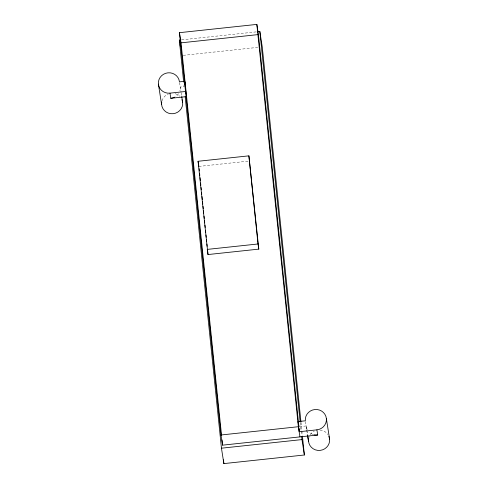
<?xml version="1.0" encoding="UTF-8"?>
<svg xmlns="http://www.w3.org/2000/svg" width="488" height="488" viewBox="0 0 488 488"><rect width="100%" height="100%" fill="white"/><g stroke="black" fill="none" stroke-linecap="round" stroke-linejoin="round"><path stroke-width="0.37" stroke-dasharray="2.44 1.83" d="M181.591 39.863L256.828 31.824M183.25 55.351L257.737 47.385M198.878 166.42L248.209 161.15M299.486 426.671L306.141 425.957A10.584 10.205 -8.9 0 0 307.263 429.617M305.451 421.547L307.519 434.759M306.275 426.866L306.732 429.769M306.848 430.489L307.525 434.839M179.566 82.6L181.06 92.147M181.17 92.879L181.634 95.813M301.017 422.437L302.346 435.308M300.224 422.76L301.517 435.253M183.976 85.101L184.129 86.602L180.255 87.01A10.584 10.205 -8.9 0 1 179.901 90.829M308.904 437.547A10.584 10.205 -8.9 0 1 309.246 436.577M310.246 434.71A10.584 10.205 -8.9 0 1 314.223 431.209M319.957 430.05A10.584 10.205 -8.9 0 1 327.936 434.576M312.759 434.369A10.584 10.205 -8.9 0 1 309.154 432.106M161.979 100.851A10.584 10.205 -8.9 0 1 168.244 94.093M175.046 93.69A10.584 10.205 -8.9 0 1 179.651 96.27M178.559 93.666A10.584 10.205 -8.9 0 1 175.497 96.642"/><path stroke-width="0.73" d="M316.901 429.843L299.162 431.74L298.113 421.583L305.336 420.815A10.584 10.205 -8.9 0 1 314.809 409.536A10.584 10.205 -8.9 0 1 326.374 418.564A10.584 10.205 -8.9 0 1 316.901 429.843L317.706 434.991L222.571 445.16L220.979 434.997L179.45 32.678L256.847 24.4L258.439 34.563L298.406 421.73M183.665 82.1L179.334 40.108L180.834 39.943M257.579 31.738L259.836 31.5L262.251 46.903L300.937 421.681M179.45 32.678L181.042 42.84L258.439 34.563M185.544 86.449L184.732 81.301L179.45 81.868A10.584 10.205 -8.9 0 0 167.878 72.834A10.584 10.205 -8.9 0 0 158.405 84.113L161.626 104.67M169.976 93.147L185.782 91.451L186.587 96.6L170.782 98.289L169.976 93.147A10.584 10.205 -8.9 0 1 158.405 84.113M198.073 161.278L248.898 155.843L258.799 249.124L207.98 254.553L198.073 161.278L198.878 166.42M207.174 249.405L257.993 243.976L258.799 249.124M220.979 434.997L298.375 426.719L299.967 436.888M221.454 448.197L301.962 439.59L304.378 454.993L223.87 463.6L221.454 448.197L185.178 96.752M326.374 418.564L329.595 439.115M307.635 435.497L308.55 441.365L307.641 435.564M298.113 421.583L298.918 426.732M179.334 40.108L179.791 43.042M180.023 44.506L180.365 46.708M181.749 96.551L182.664 102.419M302.499 436.821L304.378 454.993M259.836 31.5L300.151 421.998M301.663 436.705L301.962 439.59M298.638 424.005L298.876 426.28M299.107 428.549L299.296 430.355M256.847 24.4L298.375 426.719M248.898 155.843L257.993 243.976M199.116 168.683L199.348 170.94M199.58 173.203L199.812 175.46M200.049 177.724L200.361 180.737M200.592 182.994L200.824 185.257M201.056 187.514L201.294 189.771M201.605 192.784L201.757 194.291M201.989 196.554L202.3 199.568M202.532 201.825L202.77 204.088M203.002 206.345L203.234 208.608M203.465 210.865L203.703 213.128M204.014 216.141L204.246 218.398M204.478 220.655L204.71 222.918M204.948 225.175L205.18 227.439M205.491 230.452L205.722 232.709M205.954 234.972L206.192 237.229M206.424 239.492L206.656 241.749M206.888 244.012L207.126 246.269M207.437 249.283L207.98 254.553M181.042 42.84L221.552 435.308M222.022 439.859L222.571 445.16M184.732 81.301L185.782 91.451M223.48 459.812L223.87 463.6M317.706 434.991A10.584 10.205 -8.9 0 1 313.766 434.692M328.9 436.363A10.584 10.205 -8.9 0 1 320.122 450.394A10.584 10.205 -8.9 0 1 308.672 438.529M174.582 97.167A10.584 10.205 -8.9 0 1 170.782 98.289M181.969 99.668A10.584 10.205 -8.9 0 1 173.191 113.698A10.584 10.205 -8.9 0 1 161.741 101.827"/></g></svg>
